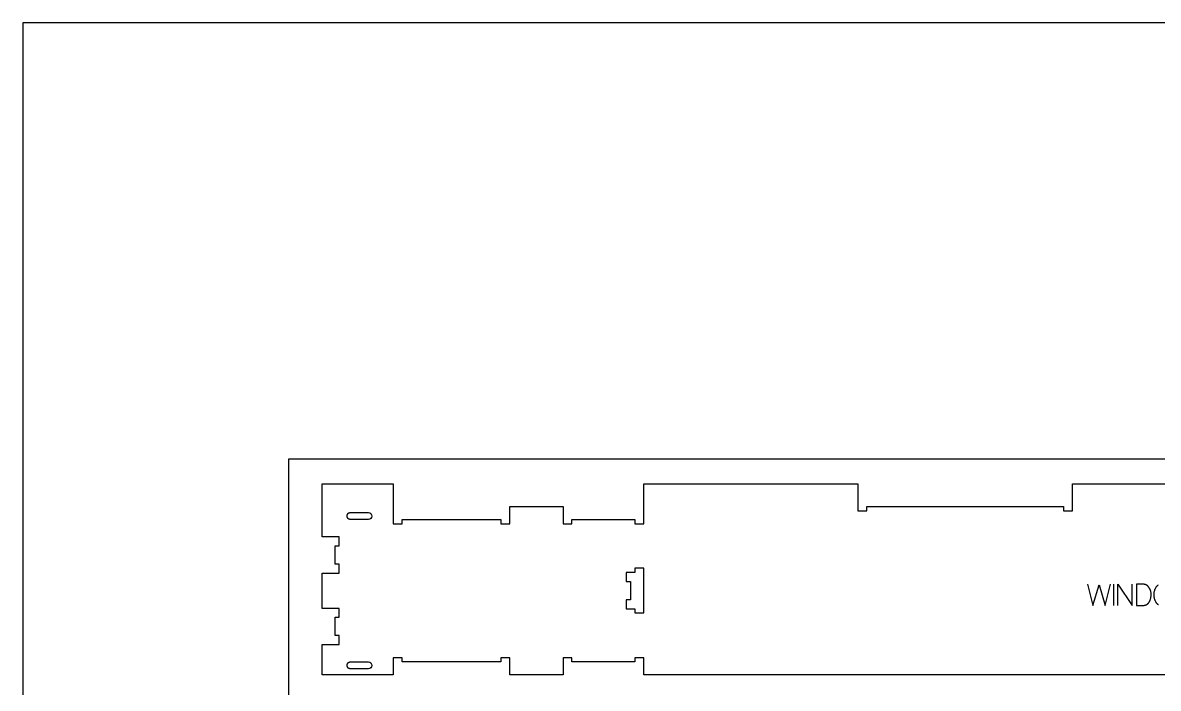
# Model space of a CAD drawing. Extents: x 0 to 4485, y 0 to 8771.
# Drawn here: x 0 to 1589, y 4662 to 5593 of the extents above; entities that cross this region are included whole.
import ezdxf

# ---------------------------------------------------------------- set-up
doc = ezdxf.new("R2010")
doc.units = 0
for name, color, linetype in [('0_SHEET_SPRUCEPLY_2440X122', 1, 'CONTINUOUS'), ('1_ANYTOOL_1MMDEEP_LABELS_S', 2, 'CONTINUOUS'), ('3_ANYTOOL_CUTTHROUGH_INSID', 4, 'CONTINUOUS'), ('4_ANYTOOL_CUTTHROUGH_OUTSI', 5, 'CONTINUOUS'), ('DONOTCUT', 7, 'CONTINUOUS')]:
    doc.layers.add(name, color=color, linetype=linetype)

msp = doc.modelspace()

# ---------------------------------------------------------------- linework, layer by layer
at = {"layer": '0_SHEET_SPRUCEPLY_2440X122'}
msp.add_lwpolyline([(371.7, 4982.6), (371.7, 3762.6), (2811.7, 3762.6), (2811.7, 4982.6)], close=True, dxfattribs=at)
at = {"layer": '1_ANYTOOL_1MMDEEP_LABELS_S', "color": 2}
for points in [[(1489.9, 4807.8), (1497.6, 4777.8), (1506.1, 4806.9), (1514.6, 4777.8), (1522.1, 4807.8)], [(1526.4, 4807.8), (1526.4, 4777.8)], [(1532.4, 4777.8), (1532.4, 4807.8), (1552.5, 4777.8), (1552.5, 4807.8)], [(1589.1, 4778.8), (1588.9, 4778.9), (1588.8, 4779), (1588.7, 4779.1), (1588.5, 4779.2), (1588.4, 4779.3), (1588.3, 4779.4), (1588.2, 4779.5), (1588, 4779.6), (1587.9, 4779.7), (1587.8, 4779.8), (1587.7, 4779.9), (1587.5, 4780), (1587.4, 4780.1), (1587.3, 4780.2), (1587.2, 4780.4), (1587.1, 4780.5), (1586.9, 4780.7), (1586.7, 4781), (1586.5, 4781.3), (1586.3, 4781.6), (1586.1, 4781.9), (1585.9, 4782.2), (1585.7, 4782.5), (1585.4, 4783.2), (1585.1, 4783.8), (1584.8, 4784.5), (1584.5, 4785.1), (1584.3, 4785.8), (1584, 4786.4), (1583.8, 4787.1), (1583.7, 4787.7), (1583.5, 4788.4), (1583.3, 4789), (1583.2, 4789.7), (1583.1, 4790.3), (1583.1, 4791), (1583, 4791.6), (1583, 4792.3), (1583, 4792.9), (1583, 4793.6), (1583, 4794.3), (1583.1, 4795), (1583.1, 4795.7), (1583.2, 4796.3), (1583.4, 4797), (1583.5, 4797.7), (1583.7, 4798.3), (1583.9, 4799), (1584.1, 4799.6), (1584.3, 4800.2), (1584.6, 4800.9), (1584.9, 4801.5), (1585.2, 4802.1), (1585.5, 4802.7), (1585.9, 4803.3), (1586, 4803.6), (1586.2, 4803.9), (1586.4, 4804.2), (1586.6, 4804.4), (1586.8, 4804.7), (1587.1, 4805), (1587.3, 4805.2), (1587.5, 4805.4), (1587.6, 4805.5), (1587.7, 4805.6), (1587.9, 4805.8), (1588, 4805.9), (1588.1, 4806), (1588.2, 4806.1), (1588.4, 4806.2), (1588.5, 4806.3), (1588.6, 4806.3), (1588.8, 4806.4), (1588.9, 4806.5), (1589, 4806.6)]]:
    msp.add_lwpolyline(points, dxfattribs=at)
msp.add_lwpolyline([(1558.5, 4807.8), (1558.5, 4777.8), (1567.1, 4777.9), (1567.5, 4777.9), (1567.9, 4777.9), (1568.3, 4777.9), (1568.7, 4778), (1569, 4778), (1569.4, 4778.1), (1569.8, 4778.2), (1570.1, 4778.2), (1570.5, 4778.3), (1570.8, 4778.4), (1571.2, 4778.5), (1571.5, 4778.6), (1571.8, 4778.8), (1571.9, 4778.8), (1572.1, 4778.9), (1572.3, 4779), (1572.4, 4779), (1572.5, 4779.1), (1572.7, 4779.2), (1572.8, 4779.3), (1573, 4779.3), (1573.1, 4779.4), (1573.3, 4779.5), (1573.4, 4779.6), (1573.5, 4779.7), (1573.7, 4779.8), (1573.8, 4779.9), (1573.9, 4780), (1574, 4780.1), (1574.2, 4780.2), (1574.3, 4780.3), (1574.4, 4780.4), (1574.5, 4780.5), (1574.6, 4780.6), (1574.8, 4780.7), (1574.9, 4780.9), (1575, 4781), (1575.1, 4781.1), (1575.2, 4781.2), (1575.3, 4781.3), (1575.4, 4781.5), (1575.5, 4781.6), (1575.6, 4781.7), (1575.7, 4781.9), (1575.8, 4782), (1576, 4782.3), (1576.1, 4782.6), (1576.3, 4782.9), (1576.6, 4783.5), (1576.9, 4784.1), (1577.2, 4784.8), (1577.5, 4785.4), (1577.7, 4786), (1577.9, 4786.7), (1578.1, 4787.3), (1578.3, 4788), (1578.4, 4788.7), (1578.6, 4789.3), (1578.7, 4790), (1578.8, 4790.7), (1578.8, 4791.4), (1578.9, 4792.1), (1578.9, 4792.8), (1578.9, 4793.5), (1578.9, 4794.1), (1578.9, 4794.7), (1578.8, 4795.3), (1578.8, 4795.8), (1578.7, 4796.4), (1578.6, 4796.7), (1578.6, 4797), (1578.5, 4797.3), (1578.5, 4797.5), (1578.4, 4797.8), (1578.3, 4798.1), (1578.2, 4798.4), (1578.1, 4798.6), (1578.1, 4798.9), (1578, 4799.2), (1577.9, 4799.5), (1577.8, 4799.7), (1577.6, 4800), (1577.5, 4800.2), (1577.3, 4800.8), (1577, 4801.3), (1576.7, 4801.8), (1576.4, 4802.3), (1576.3, 4802.6), (1576.1, 4802.9), (1575.9, 4803.2), (1575.6, 4803.5), (1575.4, 4803.7), (1575.2, 4804), (1575, 4804.3), (1574.8, 4804.5), (1574.6, 4804.7), (1574.3, 4805), (1574.1, 4805.2), (1573.9, 4805.4), (1573.7, 4805.6), (1573.4, 4805.8), (1573.2, 4805.9), (1572.9, 4806.1), (1572.7, 4806.3), (1572.4, 4806.4), (1572.2, 4806.5), (1571.9, 4806.7), (1571.6, 4806.8), (1571.4, 4806.9), (1571.1, 4807), (1570.8, 4807.1), (1570.6, 4807.2), (1570.3, 4807.3), (1570, 4807.3), (1569.7, 4807.4), (1569.4, 4807.4), (1569.1, 4807.5), (1568.8, 4807.5), (1568.5, 4807.5), (1566.1, 4807.6), (1563.6, 4807.7), (1561.1, 4807.8)], close=True, dxfattribs=at)
at = {"layer": '3_ANYTOOL_CUTTHROUGH_INSID', "color": 4}
for points in [[(483.7, 4907.8, -1), (483.7, 4898.3), (458, 4898.3), (457.9, 4898.3), (457.8, 4898.3), (457.7, 4898.4), (457.6, 4898.4), (457.5, 4898.4), (457.4, 4898.4), (457.3, 4898.4), (457.2, 4898.4), (457.1, 4898.5), (457, 4898.5), (456.9, 4898.5), (456.8, 4898.5), (456.7, 4898.6), (456.6, 4898.6), (456.5, 4898.7), (456.4, 4898.7), (456.3, 4898.7), (456.2, 4898.8), (456.1, 4898.8), (456, 4898.9), (455.9, 4899), (455.9, 4899), (455.8, 4899.1), (455.7, 4899.2), (455.6, 4899.2), (455.5, 4899.3), (455.4, 4899.4), (455.4, 4899.4), (455.3, 4899.5), (455.2, 4899.6), (455.1, 4899.7), (455.1, 4899.8), (455, 4899.9), (454.9, 4900), (454.9, 4900.1), (454.8, 4900.1), (454.7, 4900.2), (454.7, 4900.3), (454.6, 4900.4), (454.6, 4900.5), (454.5, 4900.6), (454.5, 4900.7), (454.4, 4900.8), (454.4, 4900.9), (454.3, 4901.1), (454.3, 4901.2), (454.2, 4901.3), (454.2, 4901.4), (454.2, 4901.5), (454.1, 4901.6), (454.1, 4901.7), (454.1, 4901.8), (454.1, 4901.9), (454.1, 4902), (454, 4902.1), (454, 4902.2), (454, 4902.3), (454, 4902.5), (454, 4902.6), (454, 4902.7), (454, 4902.8), (454, 4902.9), (454, 4903), (454, 4903.1), (454, 4903.2), (454, 4903.3), (454, 4903.4), (454, 4903.5), (454, 4903.6), (454, 4903.7), (454, 4903.8), (454, 4903.9), (454, 4904.1), (454.1, 4904.2), (454.1, 4904.3), (454.1, 4904.4), (454.1, 4904.5), (454.1, 4904.6), (454.2, 4904.7), (454.2, 4904.8), (454.2, 4904.9), (454.3, 4905), (454.3, 4905.1), (454.4, 4905.2), (454.4, 4905.3), (454.5, 4905.4), (454.5, 4905.5), (454.6, 4905.7), (454.6, 4905.8), (454.7, 4905.8), (454.7, 4905.9), (454.8, 4906), (454.9, 4906.1), (454.9, 4906.2), (455, 4906.3), (455.1, 4906.4), (455.1, 4906.5), (455.2, 4906.6), (455.3, 4906.7), (455.4, 4906.7), (455.4, 4906.8), (455.5, 4906.9), (455.6, 4907), (455.7, 4907), (455.8, 4907.1), (455.9, 4907.2), (455.9, 4907.2), (456, 4907.3), (456.1, 4907.3), (456.2, 4907.4), (456.3, 4907.4), (456.4, 4907.5), (456.5, 4907.5), (456.6, 4907.6), (456.7, 4907.6), (456.8, 4907.6), (456.9, 4907.7), (457, 4907.7), (457.1, 4907.7), (457.2, 4907.8), (457.3, 4907.8), (457.4, 4907.8), (457.5, 4907.8), (457.6, 4907.8), (457.7, 4907.8), (457.8, 4907.8), (457.9, 4907.8), (458, 4907.8)], [(483.7, 4689.3), (458, 4689.3), (457.9, 4689.3), (457.8, 4689.3), (457.7, 4689.4), (457.6, 4689.4), (457.5, 4689.4), (457.4, 4689.4), (457.3, 4689.4), (457.2, 4689.4), (457.1, 4689.5), (457, 4689.5), (456.9, 4689.5), (456.8, 4689.5), (456.7, 4689.6), (456.6, 4689.6), (456.5, 4689.7), (456.4, 4689.7), (456.3, 4689.7), (456.2, 4689.8), (456.1, 4689.8), (456, 4689.9), (455.9, 4690), (455.9, 4690), (455.8, 4690.1), (455.7, 4690.2), (455.6, 4690.2), (455.5, 4690.3), (455.4, 4690.4), (455.4, 4690.4), (455.3, 4690.5), (455.2, 4690.6), (455.1, 4690.7), (455.1, 4690.8), (455, 4690.9), (454.9, 4691), (454.9, 4691.1), (454.8, 4691.1), (454.7, 4691.2), (454.7, 4691.3), (454.6, 4691.4), (454.6, 4691.5), (454.5, 4691.6), (454.5, 4691.7), (454.4, 4691.8), (454.4, 4691.9), (454.3, 4692.1), (454.3, 4692.2), (454.2, 4692.3), (454.2, 4692.4), (454.2, 4692.5), (454.1, 4692.6), (454.1, 4692.7), (454.1, 4692.8), (454.1, 4692.9), (454.1, 4693), (454, 4693.1), (454, 4693.2), (454, 4693.3), (454, 4693.5), (454, 4693.6), (454, 4693.7), (454, 4693.8), (454, 4693.9), (454, 4694), (454, 4694.1), (454, 4694.2), (454, 4694.3), (454, 4694.4), (454, 4694.5), (454, 4694.6), (454, 4694.7), (454, 4694.8), (454, 4694.9), (454, 4695.1), (454.1, 4695.2), (454.1, 4695.3), (454.1, 4695.4), (454.1, 4695.5), (454.1, 4695.6), (454.2, 4695.7), (454.2, 4695.8), (454.2, 4695.9), (454.3, 4696), (454.3, 4696.1), (454.4, 4696.2), (454.4, 4696.3), (454.5, 4696.4), (454.5, 4696.5), (454.6, 4696.7), (454.6, 4696.8), (454.7, 4696.8), (454.7, 4696.9), (454.8, 4697), (454.9, 4697.1), (454.9, 4697.2), (455, 4697.3), (455.1, 4697.4), (455.1, 4697.5), (455.2, 4697.6), (455.3, 4697.7), (455.4, 4697.7), (455.4, 4697.8), (455.5, 4697.9), (455.6, 4698), (455.7, 4698), (455.8, 4698.1), (455.9, 4698.2), (455.9, 4698.2), (456, 4698.3), (456.1, 4698.3), (456.2, 4698.4), (456.3, 4698.4), (456.4, 4698.5), (456.5, 4698.5), (456.6, 4698.6), (456.7, 4698.6), (456.8, 4698.6), (456.9, 4698.7), (457, 4698.7), (457.1, 4698.7), (457.2, 4698.8), (457.3, 4698.8), (457.4, 4698.8), (457.5, 4698.8), (457.6, 4698.8), (457.7, 4698.8), (457.8, 4698.8), (457.9, 4698.8), (458, 4698.8), (483.7, 4698.8, -1)]]:
    msp.add_lwpolyline(points, format="xyb", close=True, dxfattribs=at)
msp.add_lwpolyline([(869, 4829.9), (856.5, 4829.9), (856.5, 4823.9), (844.5, 4823.9), (844.5, 4811.4), (850.5, 4811.4), (850.5, 4785.9), (844.5, 4785.9), (844.5, 4773.4), (856.5, 4773.4), (856.5, 4767.4), (869, 4767.4)], close=True, dxfattribs=at)
at = {"layer": '4_ANYTOOL_CUTTHROUGH_OUTSI', "color": 5}
msp.add_lwpolyline([(1768.5, 4680.8), (1469, 4680.8), (1469, 4680.9), (1168.5, 4680.9), (1168.5, 4680.8), (869, 4680.8), (869, 4704.8), (856.5, 4704.8), (856.5, 4698.8), (768.5, 4698.8), (768.5, 4704.8), (756, 4704.8), (756, 4680.8), (681.5, 4680.8), (681.5, 4704.8), (669, 4704.8), (669, 4698.8), (531, 4698.8), (531, 4704.8), (518.5, 4704.8), (518.5, 4680.8), (419, 4680.8), (419, 4723.3), (443, 4723.3), (443, 4735.8), (437, 4735.8), (437, 4761.3), (443, 4761.3), (443, 4773.8), (419, 4773.8), (419, 4823.3), (443, 4823.3), (443, 4835.8), (437, 4835.8), (437, 4861.3), (443, 4861.3), (443, 4873.8), (419, 4873.8), (419, 4948.3), (518.5, 4948.3), (518.5, 4892.3), (531, 4892.3), (531, 4898.3), (669, 4898.3), (669, 4892.3), (681.5, 4892.3), (681.5, 4916.3), (756, 4916.3), (756, 4892.3), (768.5, 4892.3), (768.5, 4898.3), (856.5, 4898.3), (856.5, 4892.3), (869, 4892.3), (869, 4948.3), (1168.5, 4948.3), (1168.5, 4910.4), (1181, 4910.4), (1181, 4916.4), (1456.5, 4916.4), (1456.5, 4910.4), (1469, 4910.4), (1469, 4948.3), (1768.5, 4948.3)], dxfattribs=at)
at = {"layer": 'DONOTCUT'}
msp.add_lwpolyline([(0, 0), (3183.4, 0), (3183.4, 5593.4), (0, 5593.4)], close=True, dxfattribs=at)

doc.saveas('drawing.dxf')
